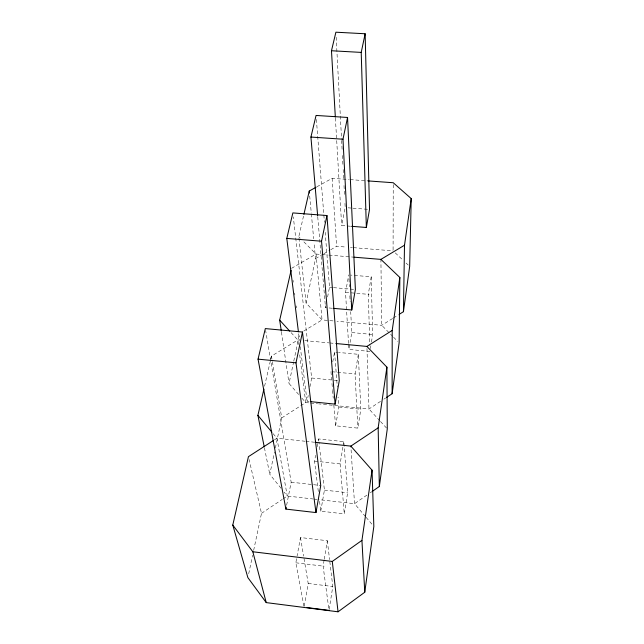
<?xml version="1.0" encoding="UTF-8"?>
<svg xmlns="http://www.w3.org/2000/svg" width="644" height="644" viewBox="0 0 644 644"><rect width="100%" height="100%" fill="white"/><g stroke="black" fill="none" stroke-linecap="round" stroke-linejoin="round"><path stroke-width="0.48" stroke-dasharray="3.22 2.42" d="M393.09 249.864L393.243 182.735M329.164 609.433L332.795 586.515L329.712 560.634M319.545 501.354L320.768 511.167L344.282 513.88L347.623 492.724L343.816 441.623L318.603 438.95L318.249 440.874M333.825 405.132L335.596 425.805L357.839 428.123L360.825 409.246L358.33 354.313L338.527 352.445M370.421 348.597L370.863 345.772M371.459 342.004L372.651 334.469L371.21 276.815L350.698 275.085M324.085 560.264L323.111 566.124L329.02 610.391M324.246 559.29L327.337 540.727L300.482 537.531L297.093 555.989M343.816 441.623L340.113 463.889L344.282 513.88M358.33 354.313L355.053 373.987L357.839 428.123M371.21 276.815L368.304 294.324L369.793 345.409M304.258 606.205L308.21 583.448L303.767 557.068M320.768 511.167L324.423 490.108L318.933 441.905M335.596 425.805L338.865 407.008L338.084 397.018M369.97 351.423L348.863 349.434L351.801 332.554L350.69 311.68M303.904 606.213L295.838 562.792L296.908 556.963M318.321 491.533L314.53 461.096L315.592 455.324M317.186 446.654L318.072 441.84M332.771 361.856L334.566 352.067L337.537 352.349M348.517 343.429L345.538 292.352L348.742 274.916M286.628 505.25L291.168 482.187L265.65 330.573M309.015 401.494L307.075 401.301L308.226 395.472M309.941 386.738L311.664 378.012L293.318 216.891M332.312 308.259L325.502 307.647L326.073 304.741M327.595 296.989L329.503 287.296L325.204 232.347M350.537 226.237L341.65 225.537L345.184 207.601L344.862 201.588M248.705 573.724L252.625 555.225M253.656 550.354L261.504 513.349L249.123 459.583M281.034 488.273L269.78 474.306L274.521 451.943M275.342 448.047L281.734 417.908L272.114 360.028M298.671 394.498L289.027 383.502L293.592 361.984M293.801 361.002L299.605 333.616M333.004 320.897L322.056 319.907L306.085 303.066L315.504 258.622L314.031 242.724M264.571 386.215L270.577 359.988M270.794 359.014L271.462 356.1L297.802 339.968L299.806 340.153M306.085 303.066L298.784 236.759L303.686 215.354M366.935 495.099L354.53 503.689L317.943 499.527M370.244 492.805L371.894 491.654M261.504 513.349L282.289 499.382M283.118 498.826L287.28 496.033L312.992 498.963M380.548 401.357L368.98 408.98L318.587 403.86M383.856 399.175L385.506 398.089M274.425 439.868L276.936 438.242L304.902 441.221M281.734 417.908L299.943 406.267M300.772 405.736L305.739 402.556L309.692 402.959M392.582 318.506L381.739 325.309L336.981 321.259M393.42 317.983L398.427 314.836M303.767 331.072L322.056 319.907L316.043 254.058L302.93 240.904M315.504 258.622L323.095 254.187M323.94 253.696L329.849 250.242M330.686 249.751L336.595 246.298L346.504 247.103M291.555 268.323L316.043 254.058L321.034 254.469M316.872 186.8L332.127 178.316L349.161 179.547M350.159 179.62L368.191 180.924M348.098 207.819L351.994 208.117M352.968 208.189L369.527 209.445M350.473 247.417L352.453 247.578M353.443 247.658L393.09 250.87M322.032 254.549L328.013 255.04M329.012 255.121L352.968 257.093M329.503 287.296L332.489 287.554M333.487 287.643L355.383 289.526M345.538 292.352L369.101 294.397M351.801 332.554L372.651 334.469M304.813 340.62L328.843 342.866M329.849 342.962L334.848 343.429M331.934 371.741L355.907 374.067M311.664 378.012L333.351 380.137M334.341 380.234L339.267 380.717M310.682 403.064L317.597 403.764M338.865 407.008L360.825 409.246M305.9 441.325L313.894 442.178M314.53 461.096L341.006 463.986M291.168 482.187L320.752 485.504M324.423 490.108L347.623 492.724M313.982 499.076L316.953 499.414M295.838 562.792L324.069 566.245M308.21 583.448L332.795 586.515M395.247 252.899L403.184 260.337M406.066 263.034L408.232 265.062M298.784 236.759L300.168 238.143M392.872 336.53L381.739 325.309L380.902 259.387M393.573 337.231L397.742 341.433M379.823 420.765L368.98 408.98L366.895 346.424M380.499 421.498L386.601 428.131M291.096 332.626L297.802 339.968L298.43 344.934M301.883 398.161L305.739 402.556L299.436 352.88M365.47 516.585L354.53 503.689L350.851 446.115M366.114 517.341L372.546 524.916M273.128 433.67L276.936 438.242L287.28 496.033L284.157 492.153M264.434 447.781L269.78 474.306M300.482 537.531L303.606 556.094M271.462 356.1L271.953 359.046M281.444 332.038L289.027 383.502M298.663 333.761L299.412 339.718M300.273 346.673L307.075 401.301M293.02 280.196L293.262 282.177M294.606 293.06L294.847 295.033M296.192 305.916L296.433 307.896M327.337 540.727L329.591 559.644M318.603 438.95L318.82 440.915M309.708 196.009L311.269 212.906M311.366 213.897L313.66 238.747M317.742 216.867L325.502 307.647M330.968 371.644L331.644 379.525M331.974 383.462L332.481 389.37M332.57 390.361L333.238 398.233M316.381 119.438L324.423 222.349M334.566 352.067L337.303 387.028M332.127 178.316L336.595 246.298M335.395 118.053L341.65 225.537M348.573 344.427L348.863 349.434M336.16 37.215L341.57 139.442M341.626 140.448L342.101 149.464M342.423 155.478L342.954 165.5M343.163 169.509L343.743 180.537M344.009 185.553L344.54 195.575M348.959 278.892L349.378 286.838M349.853 295.781L350.167 301.746"/><path stroke-width="0.97" d="M386.336 397.549L392.124 393.734L392.212 330.412L399.844 277.451L380.902 259.387L353.959 257.173M399.844 277.451L399.135 342.833L392.124 393.734M399.256 314.312L403.434 311.696L404.496 245.219L411.218 198.594L393.243 182.735L368.191 180.924M411.218 198.594L409.673 266.415L403.434 311.696M273.579 440.407L248.447 456.652L232.782 525.069L247.876 577.62L266.238 602.607L338.044 611.8L364.762 592.239L373.834 526.438L372.055 470.16L350.851 446.115L314.892 442.283M372.723 491.082L379.34 486.502L387.286 428.864L386.907 367.177L366.895 346.424L335.854 343.526M364.762 592.239L361.936 540.372L372.055 470.16M379.34 486.502L378.157 427.849L386.907 367.177M315.971 512.576L320.752 485.504L302.463 332.03L265.32 328.593L258.043 359.151L285.872 509.098L315.971 512.576L295.99 362.814L302.463 332.03M310.947 401.687L335.13 404.142L339.267 380.717L326.943 215.539L292.859 212.914L286.789 238.417L298.422 331.781M333.278 308.339L351.761 309.989L355.383 289.526L347.551 117.466L316.067 115.445L310.923 137.059L317.661 215.869M351.527 226.31L366.347 227.469L369.527 209.445L365.14 33.762L335.894 32.2L331.475 50.747L335.331 117.047M285.872 509.098L286.25 507.174M335.13 404.142L321.541 241.218L326.943 215.539M351.761 309.989L342.978 139.209L347.551 117.466M366.347 227.469L361.22 52.405L365.14 33.762M264.233 446.799L257.898 415.364L263.903 389.137M281.299 331.048L279.689 320.157L291.112 270.279M303.904 214.388L309.249 191.043L316.027 187.267M232.782 525.069L252.826 551.763L332.288 561.431L361.936 540.372M350.851 446.115L378.157 427.849M366.895 346.424L392.212 330.412M380.902 259.387L404.496 245.219M331.475 50.747L361.22 52.405M310.923 137.059L342.978 139.209M286.789 238.417L321.541 241.218M258.043 359.151L295.99 362.814M307.075 607.582L329.02 610.391M279.689 320.157L289.752 331.161M257.898 415.364L271.857 432.14M252.826 551.763L266.238 602.607M332.288 561.431L338.044 611.8M309.249 191.043L309.434 193.031"/></g></svg>
